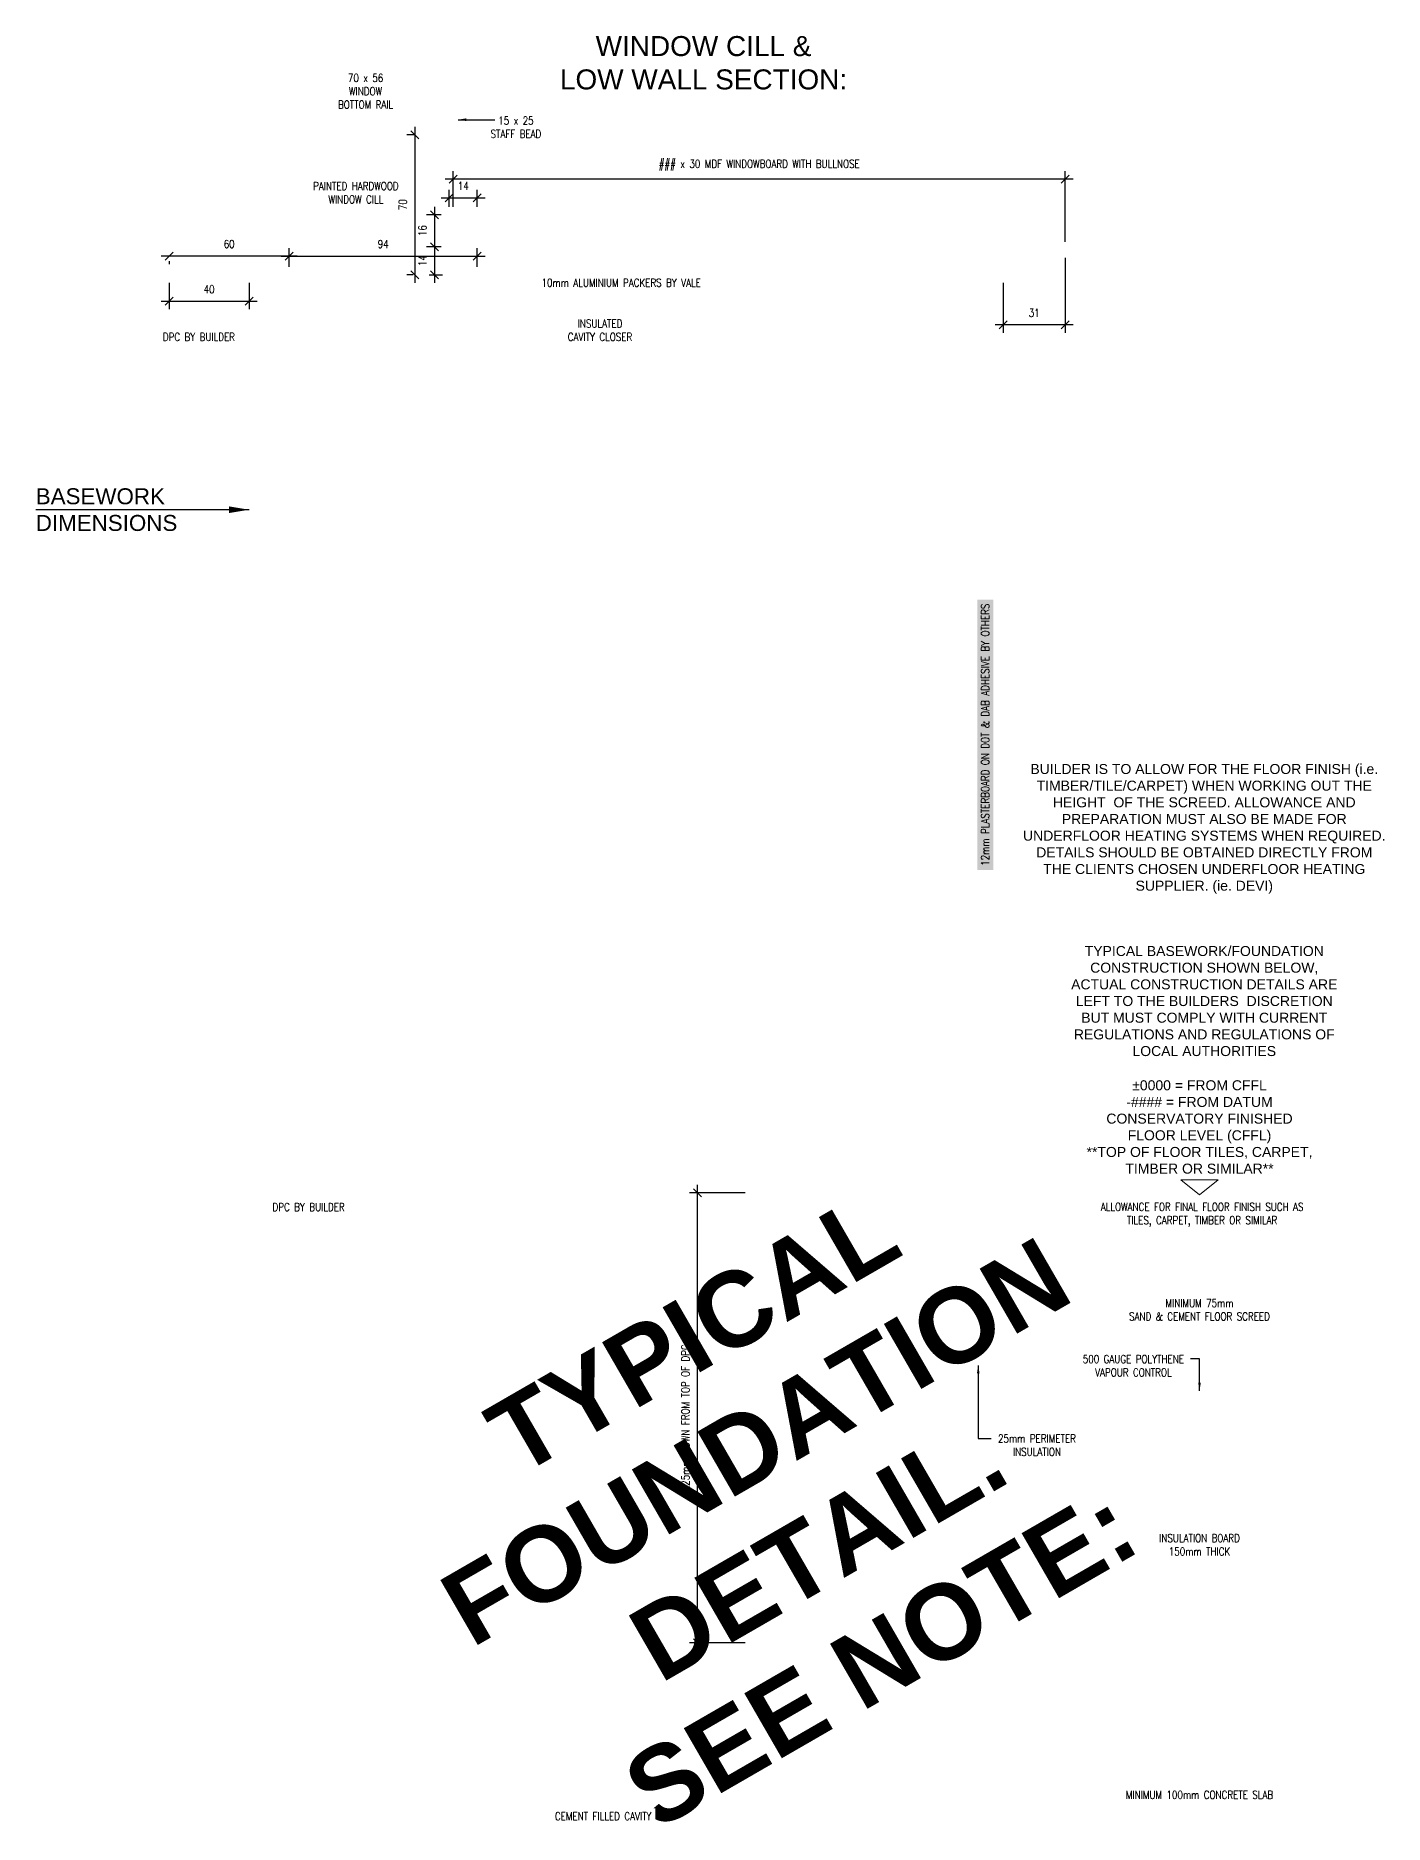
# Model space of a CAD drawing. Header units: millimetres. Extents: x -38686 to 870903, y -23218 to 232707.
# Drawn here: x 868553 to 869227, y 229036 to 229930 of the extents above; entities that cross this region are included whole.
import ezdxf

# ---------------------------------------------------------------- set-up
doc = ezdxf.new("R2010")
doc.units = ezdxf.units.MM
doc.header["$LTSCALE"] = 10
doc.header["$PDMODE"] = 35
doc.header["$PDSIZE"] = 50
doc.layers.add('44 - Detail Text', color=7, linetype='Continuous')
doc.styles.add('1-2', font='romans.shx', dxfattribs={"width": 0.8, "height": 4})
doc.styles.add('1-20', font='romans.shx', dxfattribs={"width": 0.8, "height": 35})
doc.styles.add('1-5', font='romans.shx', dxfattribs={"width": 0.8, "height": 10})
doc.styles.add('CGBOLD', font='arialbd.ttf')
doc.styles.add('Title1', font='ARIALN.TTF', dxfattribs={"height": 3})
doc.dimstyles.new('1-2', dxfattribs={"dimtxt": 4, "dimasz": 4, "dimexe": 4, "dimexo": 4, "dimgap": 4, "dimtad": 1, "dimdec": 0, "dimzin": 0, "dimdsep": 46, "dimtxsty": '1-2', "dimblk": 'OBLIQUE', "dimcen": 4, "dimdle": 4, "dimclrd": 251, "dimclre": 251, "dimclrt": 251, "dimadec": 0, "dimazin": 0, "dimtfac": 1, "dimtdec": 0, "dimtix": 1, "dimtmove": 1, "dimatfit": 3, "dimfxl": 1, "dimtolj": 1, "dimtzin": 0, "dimlwd": 25, "dimarcsym": 0})
doc.dimstyles.new('1-5', dxfattribs={"dimtxt": 10, "dimasz": 10, "dimexe": 10, "dimexo": 10, "dimgap": 10, "dimtad": 1, "dimdec": 0, "dimzin": 0, "dimdsep": 46, "dimtxsty": '1-5', "dimblk": 'OBLIQUE', "dimcen": 10, "dimdle": 10, "dimclrd": 251, "dimclre": 251, "dimclrt": 251, "dimadec": 0, "dimazin": 0, "dimtfac": 1, "dimtdec": 0, "dimtix": 1, "dimtmove": 1, "dimatfit": 3, "dimfxl": 1, "dimtolj": 1, "dimtzin": 0, "dimlwd": 25, "dimarcsym": 0})

# ---------------------------------------------------------------- blocks, each defined once
blk = doc.blocks.new('_Oblique')
at = {"color": 0, "linetype": 'ByBlock', "lineweight": -2}
blk.add_line((-0.5, -0.5), (0.5, 0.5), dxfattribs=at)
blk = doc.blocks.new('*D1983')
at = {"layer": '44 - Detail Text', "color": 251, "lineweight": -2, "transparency": 16777216}
for p, q in [((868761.48, 229844.35), (868761.48, 229862.07)), ((869067.48, 229826.85), (869067.48, 229862.07))]:
    blk.add_line(p, q, dxfattribs=at)
at = {"layer": '44 - Detail Text', "color": 251, "lineweight": 25, "transparency": 16777216}
blk.add_line((869071.48, 229858.07), (868757.48, 229858.07), dxfattribs=at)
at = {"layer": 'Defpoints', "color": 0, "transparency": 16777216}
for p in [(868761.48, 229858.07), (868761.48, 229840.35), (869067.48, 229822.85)]:
    blk.add_point(p, dxfattribs=at)
at = {"layer": '44 - Detail Text', "color": 251, "lineweight": 25, "transparency": 16777216, "xscale": 4, "yscale": 4, "zscale": 4, "rotation": 180}
blk.add_blockref('_Oblique', (868761.48, 229858.07), dxfattribs=at)
at = {"layer": '44 - Detail Text', "color": 251, "lineweight": 25, "transparency": 16777216, "xscale": 4, "yscale": 4, "zscale": 4}
blk.add_blockref('_Oblique', (869067.48, 229858.07), dxfattribs=at)
at = {"layer": '44 - Detail Text', "color": 251, "lineweight": 9, "transparency": 16777216, "insert": (868914.48, 229865.12), "char_height": 4, "attachment_point": 5, "style": '1-2'}
blk.add_mtext('\\A1;### x 30 MDF WINDOWBOARD WITH BULLNOSE', dxfattribs=at)
blk = doc.blocks.new('*D1984')
at = {"layer": '44 - Detail Text', "color": 251, "lineweight": 25, "transparency": 16777216}
blk.add_line((868675.48, 229819.69), (868777.48, 229819.69), dxfattribs=at)
at = {"layer": '44 - Detail Text', "color": 251, "lineweight": -2, "transparency": 16777216}
for p, q in [((868679.48, 229814.35), (868679.48, 229823.69)), ((868773.48, 229814.35), (868773.48, 229823.69))]:
    blk.add_line(p, q, dxfattribs=at)
at = {"layer": 'Defpoints', "color": 0, "transparency": 16777216}
for p in [(868773.48, 229819.69), (868679.48, 229810.35), (868773.48, 229810.35)]:
    blk.add_point(p, dxfattribs=at)
at = {"layer": '44 - Detail Text', "color": 251, "lineweight": 25, "transparency": 16777216, "xscale": 4, "yscale": 4, "zscale": 4, "rotation": 180}
blk.add_blockref('_Oblique', (868679.48, 229819.69), dxfattribs=at)
at = {"layer": '44 - Detail Text', "color": 251, "lineweight": 25, "transparency": 16777216, "xscale": 4, "yscale": 4, "zscale": 4}
blk.add_blockref('_Oblique', (868773.48, 229819.69), dxfattribs=at)
at = {"layer": '44 - Detail Text', "color": 251, "lineweight": 9, "transparency": 16777216, "insert": (868726.48, 229825.69), "char_height": 4, "attachment_point": 5, "style": '1-2'}
blk.add_mtext('\\A1;94', dxfattribs=at)
blk = doc.blocks.new('*D1985')
at = {"layer": '44 - Detail Text', "color": 251, "lineweight": -2, "transparency": 16777216}
for p, q in [((868759.48, 229844.35), (868759.48, 229852.74)), ((868773.48, 229844.35), (868773.48, 229852.74))]:
    blk.add_line(p, q, dxfattribs=at)
at = {"layer": '44 - Detail Text', "color": 251, "lineweight": 25, "transparency": 16777216}
blk.add_line((868755.48, 229848.74), (868777.48, 229848.74), dxfattribs=at)
at = {"layer": 'Defpoints', "color": 0, "transparency": 16777216}
for p in [(868773.48, 229848.74), (868759.48, 229840.35), (868773.48, 229840.35)]:
    blk.add_point(p, dxfattribs=at)
at = {"layer": '44 - Detail Text', "color": 251, "lineweight": 25, "transparency": 16777216, "xscale": 4, "yscale": 4, "zscale": 4, "rotation": 180}
blk.add_blockref('_Oblique', (868759.48, 229848.74), dxfattribs=at)
at = {"layer": '44 - Detail Text', "color": 251, "lineweight": 25, "transparency": 16777216, "xscale": 4, "yscale": 4, "zscale": 4}
blk.add_blockref('_Oblique', (868773.48, 229848.74), dxfattribs=at)
at = {"layer": '44 - Detail Text', "color": 251, "lineweight": 9, "transparency": 16777216, "insert": (868766.48, 229854.74), "char_height": 4, "attachment_point": 5, "style": '1-2'}
blk.add_mtext('\\A1;14', dxfattribs=at)
blk = doc.blocks.new('*D1986')
at = {"layer": '44 - Detail Text', "color": 251, "lineweight": 25, "transparency": 16777216}
blk.add_line((868752.1, 229844.35), (868752.1, 229820.35), dxfattribs=at)
at = {"layer": '44 - Detail Text', "color": 251, "lineweight": -2, "transparency": 16777216}
for p, q in [((868755.48, 229840.35), (868748.1, 229840.35)), ((868755.48, 229824.35), (868748.1, 229824.35))]:
    blk.add_line(p, q, dxfattribs=at)
at = {"layer": 'Defpoints', "color": 0, "transparency": 16777216}
for p in [(868759.48, 229840.35), (868752.1, 229824.35), (868759.48, 229824.35)]:
    blk.add_point(p, dxfattribs=at)
at = {"layer": '44 - Detail Text', "color": 251, "lineweight": 25, "transparency": 16777216, "xscale": 4, "yscale": 4, "zscale": 4}
for p, rotation in [((868752.1, 229840.35), 90), ((868752.1, 229824.35), 270)]:
    blk.add_blockref('_Oblique', p, dxfattribs=dict(at, rotation=rotation))
at = {"layer": '44 - Detail Text', "color": 251, "lineweight": 9, "transparency": 16777216, "insert": (868746.1, 229832.35), "char_height": 4, "attachment_point": 5, "rotation": 90, "style": '1-2'}
blk.add_mtext('\\A1;16', dxfattribs=at)
blk = doc.blocks.new('*D1987')
at = {"layer": '44 - Detail Text', "color": 251, "lineweight": 25, "transparency": 16777216}
blk.add_line((868752.1, 229828.35), (868752.1, 229806.35), dxfattribs=at)
at = {"layer": '44 - Detail Text', "color": 251, "lineweight": -2, "transparency": 16777216}
for p, q in [((868755.48, 229824.35), (868748.1, 229824.35)), ((868749.48, 229810.35), (868756.1, 229810.35))]:
    blk.add_line(p, q, dxfattribs=at)
at = {"layer": 'Defpoints', "color": 0, "transparency": 16777216}
for p in [(868759.48, 229824.35), (868745.48, 229810.35), (868752.1, 229810.35)]:
    blk.add_point(p, dxfattribs=at)
at = {"layer": '44 - Detail Text', "color": 251, "lineweight": 25, "transparency": 16777216, "xscale": 4, "yscale": 4, "zscale": 4}
for p, rotation in [((868752.1, 229824.35), 90), ((868752.1, 229810.35), 270)]:
    blk.add_blockref('_Oblique', p, dxfattribs=dict(at, rotation=rotation))
at = {"layer": '44 - Detail Text', "color": 251, "lineweight": 9, "transparency": 16777216, "insert": (868746.1, 229817.35), "char_height": 4, "attachment_point": 5, "rotation": 90, "style": '1-2'}
blk.add_mtext('\\A1;14', dxfattribs=at)
blk = doc.blocks.new('*D1988')
at = {"layer": '44 - Detail Text', "color": 251, "lineweight": -2, "transparency": 16777216}
for p, q in [((868742.48, 229880.35), (868738.28, 229880.35)), ((868741.48, 229810.35), (868738.28, 229810.35))]:
    blk.add_line(p, q, dxfattribs=at)
at = {"layer": '44 - Detail Text', "color": 251, "lineweight": 25, "transparency": 16777216}
blk.add_line((868742.28, 229884.35), (868742.28, 229806.35), dxfattribs=at)
at = {"layer": 'Defpoints', "color": 0, "transparency": 16777216}
for p in [(868746.48, 229880.35), (868742.28, 229810.35), (868745.48, 229810.35)]:
    blk.add_point(p, dxfattribs=at)
at = {"layer": '44 - Detail Text', "color": 251, "lineweight": 25, "transparency": 16777216, "xscale": 4, "yscale": 4, "zscale": 4}
for p, rotation in [((868742.28, 229880.35), 90), ((868742.28, 229810.35), 270)]:
    blk.add_blockref('_Oblique', p, dxfattribs=dict(at, rotation=rotation))
at = {"layer": '44 - Detail Text', "color": 251, "lineweight": 9, "transparency": 16777216, "insert": (868736.28, 229845.35), "char_height": 4, "attachment_point": 5, "rotation": 90, "style": '1-2'}
blk.add_mtext('\\A1;70', dxfattribs=at)
blk = doc.blocks.new('*D1989')
at = {"layer": '44 - Detail Text', "color": 251, "lineweight": 25, "ltscale": 10, "transparency": 16777216}
blk.add_line((868683.48, 229819.69), (868615.48, 229819.69), dxfattribs=at)
at = {"layer": '44 - Detail Text', "color": 251, "lineweight": -2, "ltscale": 10, "transparency": 16777216}
blk.add_line((868619.48, 229817.18), (868619.48, 229815.69), dxfattribs=at)
at = {"layer": 'Defpoints', "color": 0, "ltscale": 10, "transparency": 16777216}
for p in [(868619.48, 229821.18), (868619.48, 229819.69), (868679.48, 229819.69)]:
    blk.add_point(p, dxfattribs=at)
at = {"layer": '44 - Detail Text', "color": 251, "lineweight": 25, "ltscale": 10, "transparency": 16777216, "xscale": 4, "yscale": 4, "zscale": 4, "rotation": 180}
blk.add_blockref('_Oblique', (868619.48, 229819.69), dxfattribs=at)
at = {"layer": '44 - Detail Text', "color": 251, "lineweight": 25, "ltscale": 10, "transparency": 16777216, "xscale": 4, "yscale": 4, "zscale": 4}
blk.add_blockref('_Oblique', (868679.48, 229819.69), dxfattribs=at)
at = {"layer": '44 - Detail Text', "color": 251, "lineweight": 9, "ltscale": 10, "transparency": 16777216, "insert": (868649.48, 229825.69), "char_height": 4, "attachment_point": 5, "style": '1-2'}
blk.add_mtext('\\A1;60', dxfattribs=at)
blk = doc.blocks.new('*D1990')
at = {"layer": '44 - Detail Text', "color": 251, "lineweight": -2, "ltscale": 10, "transparency": 16777216}
for p, q in [((868619.48, 229806.35), (868619.48, 229793.07)), ((868659.48, 229806.35), (868659.48, 229793.07))]:
    blk.add_line(p, q, dxfattribs=at)
at = {"layer": '44 - Detail Text', "color": 251, "lineweight": 25, "ltscale": 10, "transparency": 16777216}
blk.add_line((868615.48, 229797.07), (868663.48, 229797.07), dxfattribs=at)
at = {"layer": 'Defpoints', "color": 0, "ltscale": 10, "transparency": 16777216}
for p in [(868619.48, 229810.35), (868659.48, 229810.35), (868659.48, 229797.07)]:
    blk.add_point(p, dxfattribs=at)
at = {"layer": '44 - Detail Text', "color": 251, "lineweight": 25, "ltscale": 10, "transparency": 16777216, "xscale": 4, "yscale": 4, "zscale": 4, "rotation": 180}
blk.add_blockref('_Oblique', (868619.48, 229797.07), dxfattribs=at)
at = {"layer": '44 - Detail Text', "color": 251, "lineweight": 25, "ltscale": 10, "transparency": 16777216, "xscale": 4, "yscale": 4, "zscale": 4}
blk.add_blockref('_Oblique', (868659.48, 229797.07), dxfattribs=at)
at = {"layer": '44 - Detail Text', "color": 251, "lineweight": 9, "ltscale": 10, "transparency": 16777216, "insert": (868639.48, 229803.07), "char_height": 4, "attachment_point": 5, "style": '1-2'}
blk.add_mtext('\\A1;40', dxfattribs=at)
blk = doc.blocks.new('*D1991')
at = {"layer": '44 - Detail Text', "color": 251, "lineweight": -2, "ltscale": 10, "transparency": 16777216}
for p, q in [((869067.48, 229818.85), (869067.48, 229781.28)), ((869036.48, 229806.35), (869036.48, 229781.28))]:
    blk.add_line(p, q, dxfattribs=at)
at = {"layer": '44 - Detail Text', "color": 251, "lineweight": 25, "ltscale": 10, "transparency": 16777216}
blk.add_line((869071.48, 229785.28), (869032.48, 229785.28), dxfattribs=at)
at = {"layer": 'Defpoints', "color": 0, "ltscale": 10, "transparency": 16777216}
for p in [(869067.48, 229822.85), (869036.48, 229810.35), (869036.48, 229785.28)]:
    blk.add_point(p, dxfattribs=at)
at = {"layer": '44 - Detail Text', "color": 251, "lineweight": 25, "ltscale": 10, "transparency": 16777216, "xscale": 4, "yscale": 4, "zscale": 4, "rotation": 180}
blk.add_blockref('_Oblique', (869036.48, 229785.28), dxfattribs=at)
at = {"layer": '44 - Detail Text', "color": 251, "lineweight": 25, "ltscale": 10, "transparency": 16777216, "xscale": 4, "yscale": 4, "zscale": 4}
blk.add_blockref('_Oblique', (869067.48, 229785.28), dxfattribs=at)
at = {"layer": '44 - Detail Text', "color": 251, "lineweight": 9, "ltscale": 10, "transparency": 16777216, "insert": (869051.98, 229791.28), "char_height": 4, "attachment_point": 5, "style": '1-2'}
blk.add_mtext('\\A1;31', dxfattribs=at)
blk = doc.blocks.new('*D1847')
at = {"layer": '44 - Detail Text', "color": 251, "lineweight": -2, "ltscale": 10, "transparency": 16777216}
for p, q in [((868907.48, 229351.35), (868879.59, 229351.35)), ((868907.48, 229126.35), (868879.59, 229126.35))]:
    blk.add_line(p, q, dxfattribs=at)
at = {"layer": '44 - Detail Text', "color": 251, "lineweight": 25, "ltscale": 10, "transparency": 16777216}
blk.add_line((868883.59, 229122.35), (868883.59, 229355.35), dxfattribs=at)
at = {"layer": 'Defpoints', "color": 0, "ltscale": 10, "transparency": 16777216}
for p in [(868883.59, 229351.35), (868911.48, 229351.35), (868911.48, 229126.35)]:
    blk.add_point(p, dxfattribs=at)
at = {"layer": '44 - Detail Text', "color": 251, "lineweight": 25, "ltscale": 10, "transparency": 16777216, "xscale": 4, "yscale": 4, "zscale": 4}
for p, rotation in [((868883.59, 229351.35), 90), ((868883.59, 229126.35), 270)]:
    blk.add_blockref('_Oblique', p, dxfattribs=dict(at, rotation=rotation))
at = {"layer": '44 - Detail Text', "color": 251, "lineweight": 9, "ltscale": 10, "transparency": 16777216, "insert": (868877.59, 229238.85), "char_height": 4, "attachment_point": 5, "rotation": 90, "style": '1-2'}
blk.add_mtext('\\A1;225mm DOWN FROM TOP OF DPC', dxfattribs=at)

msp = doc.modelspace()

# ---------------------------------------------------------------- linework, layer by layer
at = {"layer": '44 - Detail Text', "color": 8, "lineweight": 9, "ltscale": 1.5}
msp.add_lwpolyline([(869134.601, 229350.35), (869125.27, 229357.85), (869143.931, 229357.85)], close=True, dxfattribs=at)

# ---------------------------------------------------------------- texts
at = {"layer": '44 - Detail Text', "color": 8, "lineweight": 9}
for s, insert, char_height, attachment_point, style in [('\\A1;{\\fArial|b0|i0|c0|p34;\\W1;WINDOW CILL &\\PLOW WALL SECTION:}', (868886.642, 229916.251), 10, 5, '1-20'), ('70 x 56\\PWINDOW\\PBOTTOM RAIL', (868717.682, 229902.051), 4, 5, '1-2'), ('15 x 25\\PSTAFF BEAD', (868792.858, 229884.055), 4, 5, '1-2'), ('PAINTED HARDWOOD\\PWINDOW CILL', (868712.828, 229851.346), 4, 5, '1-2'), ('DPC BY BUILDER', (868634.359, 229779.24), 4, 5, '1-2'), ('{\\fArial|b0|i0|c0|p34;\\W1;BASEWORK\\PDIMENSIONS}', (868552.796, 229692.85), 8, 4, '1-5'), ('DPC BY BUILDER', (868689.209, 229344.24), 4, 5, '1-2')]:
    msp.add_mtext(s, dxfattribs=dict(at, insert=insert, char_height=char_height, attachment_point=attachment_point, style=style))
at = {"layer": '44 - Detail Text', "color": 8, "lineweight": 9, "insert": (868845.475, 229806.35), "char_height": 4, "attachment_point": 5, "style": '1-2', "bg_fill": 3, "box_fill_scale": 1, "bg_fill_color": 256, "bg_fill_transparency": 0}
msp.add_mtext('10mm ALUMINIUM PACKERS BY VALE', dxfattribs=at)
at = {"layer": '44 - Detail Text', "color": 8, "lineweight": 9, "char_height": 4, "attachment_point": 5, "style": '1-2', "bg_fill": 2}
for s, insert in [('\\A1;INSULATED\\PCAVITY CLOSER', (868834.9, 229782.569)), ('INSULATION BOARD\\P150mm THICK', (869134.601, 229175.35))]:
    msp.add_mtext(s, dxfattribs=dict(at, insert=insert))
at = {"layer": '44 - Detail Text', "color": 8, "lineweight": 9, "insert": (869027.475, 229580.35), "char_height": 4, "attachment_point": 5, "rotation": 90, "style": '1-2', "bg_fill": 1, "box_fill_scale": 1.5, "bg_fill_color": 254, "bg_fill_transparency": 0}
msp.add_mtext('12mm PLASTERBOARD ON DOT & DAB ADHESIVE BY OTHERS', dxfattribs=at)
at = {"layer": '44 - Detail Text', "color": 8, "lineweight": 9, "char_height": 5}
for s, insert, width, attachment_point, style in [('{\\fArial|b0|i0|c0|p34;BUILDER IS TO ALLOW FOR THE FLOOR FINISH (i.e. TIMBER/TILE/CARPET) WHEN WORKING OUT THE HEIGHT  OF THE SCREED. ALLOWANCE AND PREPARATION MUST ALSO BE MADE FOR UNDERFLOOR HEATING SYSTEMS WHEN REQUIRED. DETAILS SHOULD BE OBTAINED DIRECTLY FROM THE CLIENTS CHOSEN UNDERFLOOR HEATING SUPPLIER. (ie. DEVI)}', (869136.986, 229533.302), 181.24085, 5, 'Title1'), ('{\\fArial|b0|i0|c0|p34;TYPICAL BASEWORK/FOUNDATION CONSTRUCTION SHOWN BELOW, ACTUAL CONSTRUCTION DETAILS ARE LEFT TO THE BUILDERS  DISCRETION BUT MUST COMPLY WITH CURRENT REGULATIONS AND REGULATIONS OF LOCAL AUTHORITIES}', (869136.986, 229447.18), 140.7281, 5, 'Title1'), ('{\\fArial|b0|i0|c0|p34;\\W1;±0000 = FROM CFFL\\P-#### = FROM DATUM\\PCONSERVATORY FINISHED FLOOR LEVEL (CFFL)\\P**TOP OF FLOOR TILES, CARPET, TIMBER OR SIMILAR**}', (869134.601, 229360.85), 113.79441, 8, '1-2')]:
    msp.add_mtext(s, dxfattribs=dict(at, insert=insert, width=width, attachment_point=attachment_point, style=style))
at = {"layer": '44 - Detail Text', "color": 8, "lineweight": 9, "insert": (868997.91, 229370.132), "char_height": 37.5, "width": 290.86675, "attachment_point": 3, "rotation": 30, "style": 'CGBOLD'}
msp.add_mtext('\\pxqc;TYPICAL FOUNDATION DETAIL. SEE NOTE:', dxfattribs=at)

# ---------------------------------------------------------------- dimensions: what is measured, and where the dimension line sits
at = {"layer": '44 - Detail Text', "color": 8, "lineweight": 9}
dim = msp.add_linear_dim(base=(868761.475, 229858.071), p1=(869067.475, 229822.85), p2=(868761.475, 229840.35), angle=180, text='### x 30 MDF WINDOWBOARD WITH BULLNOSE', dimstyle='1-2', override={"dimpost": ' x 30 MDF WINDOWBOARD WITH BULLNOSE'}, dxfattribs=at)
dim.commit()
dim.dimension.update_dxf_attribs({"geometry": '*D1983', "text_midpoint": (868914.475, 229865.118)})
for base, p1, p2, angle, picture, middle in [((868742.282, 229810.35), (868746.475, 229880.35), (868745.475, 229810.35), 90, '*D1988', (868736.282, 229845.35)), ((868773.475, 229848.742), (868759.475, 229840.35), (868773.475, 229840.35), 180, '*D1985', (868766.475, 229854.742)), ((868752.101, 229824.35), (868759.475, 229840.35), (868759.475, 229824.35), 90, '*D1986', (868746.101, 229832.35)), ((868773.475, 229819.686), (868679.475, 229810.35), (868773.475, 229810.35), 180, '*D1984', (868726.475, 229825.686)), ((868752.101, 229810.35), (868759.475, 229824.35), (868745.475, 229810.35), 90, '*D1987', (868746.101, 229817.35))]:
    dim = msp.add_linear_dim(base=base, p1=p1, p2=p2, angle=angle, dimstyle='1-2', dxfattribs=at)
    dim.commit()
    dim.dimension.update_dxf_attribs({"geometry": picture, "text_midpoint": middle})
at = {"layer": '44 - Detail Text', "color": 8, "lineweight": 9, "ltscale": 10}
for base, p1, p2, picture, middle in [((868619.475, 229819.686), (868679.475, 229819.686), (868619.475, 229821.181), '*D1989', (868649.475, 229825.686)), ((869036.475, 229785.281), (869067.475, 229822.85), (869036.475, 229810.35), '*D1991', (869051.975, 229791.281)), ((868659.475, 229797.072), (868619.475, 229810.35), (868659.475, 229810.35), '*D1990', (868639.475, 229803.072))]:
    dim = msp.add_linear_dim(base=base, p1=p1, p2=p2, dimstyle='1-2', dxfattribs=at)
    dim.commit()
    dim.dimension.update_dxf_attribs({"geometry": picture, "text_midpoint": middle})
dim = msp.add_linear_dim(base=(868883.594, 229351.35), p1=(868911.475, 229126.35), p2=(868911.475, 229351.35), angle=90, dimstyle='1-2', override={"dimpost": 'mm DOWN FROM TOP OF DPC'}, dxfattribs=at)
dim.commit()
dim.dimension.update_dxf_attribs({"geometry": '*D1847', "text_midpoint": (868877.594, 229238.85)})

# ---------------------------------------------------------------- leaders
at = {"layer": '44 - Detail Text', "color": 8, "lineweight": 9}
msp.add_leader([(868763.975, 229887.85), (868782.319, 229887.85)], dimstyle='1-2', override={"dimgap": 4, "dimtad": 0}, dxfattribs=at)
msp.add_leader([(868659.475, 229692.85), (868552.796, 229692.85)], dimstyle='1-5', dxfattribs=at)

# ---------------------------------------------------------------- next in the draw order: texts
at = {"layer": '44 - Detail Text', "color": 8, "lineweight": 9, "insert": (869135.904, 229340.35), "char_height": 4, "width": 115.24395, "attachment_point": 5, "style": '1-2', "bg_fill": 2}
msp.add_mtext('ALLOWANCE FOR FINAL FLOOR FINISH SUCH AS TILES, CARPET, TIMBER OR SIMILAR', dxfattribs=at)
at = {"layer": '44 - Detail Text', "color": 8, "lineweight": 9, "char_height": 4, "attachment_point": 5, "style": '1-2', "bg_fill": 2}
for s, insert in [('MINIMUM 75mm\\PSAND & CEMENT FLOOR SCREED', (869134.601, 229292.85)), ('500 GAUGE POLYTHENE\\PVAPOUR CONTROL', (869101.546, 229264.886)), ('25mm PERIMETER\\PINSULATION', (869053.329, 229225.15)), ('MINIMUM 100mm CONCRETE SLAB', (869134.601, 229050.35)), ('CEMENT FILLED CAVITY', (868836.475, 229039.652))]:
    msp.add_mtext(s, dxfattribs=dict(at, insert=insert))

# ---------------------------------------------------------------- next in the draw order: leaders
at = {"layer": '44 - Detail Text', "color": 8, "lineweight": 9}
for points in [[(869023.975, 229265.045), (869023.975, 229228.427), (869030.369, 229228.427)], [(869134.601, 229252.35), (869134.601, 229268.33), (869130.148, 229268.33)]]:
    msp.add_leader(points, dimstyle='1-2', override={"dimgap": 4, "dimtad": 0}, dxfattribs=at)

doc.saveas('drawing.dxf')
